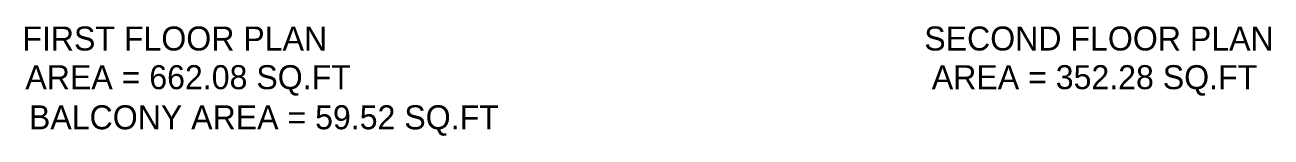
# Model space of a CAD drawing. Header units: inches. Extents: x 10143 to 20474, y -150 to 2442.
# Drawn here: x 18871 to 19494, y 1401 to 1456 of the extents above; entities that cross this region are included whole.
import ezdxf
from ezdxf.enums import TextEntityAlignment as Align

# ---------------------------------------------------------------- set-up
doc = ezdxf.new("R2010")
doc.units = ezdxf.units.IN
doc.header["$LTSCALE"] = 0.5
doc.header["$MEASUREMENT"] = 0
doc.layers.add('DW TEXT', color=92, linetype='Continuous', lineweight=15)
doc.styles.add('CEN', font='GOTHIC.TTF')

msp = doc.modelspace()

# ---------------------------------------------------------------- texts
at = {"layer": 'DW TEXT', "ltscale": 0.13, "style": 'CEN'}
for s, p in [('FIRST FLOOR PLAN', (18945.71, 1450)), ('SECOND FLOOR PLAN', (19407.99, 1450)), ('    AREA = 662.08 SQ.FT ', (18945.71, 1430.66)), ('AREA = 352.28 SQ.FT ', (19407.99, 1430.66)), ('                     BALCONY AREA = 59.52 SQ.FT ', (18945.71, 1410.6))]:
    msp.add_text(s, height=12, dxfattribs=at).set_placement(p, align=Align.MIDDLE_CENTER)

doc.saveas('drawing.dxf')
